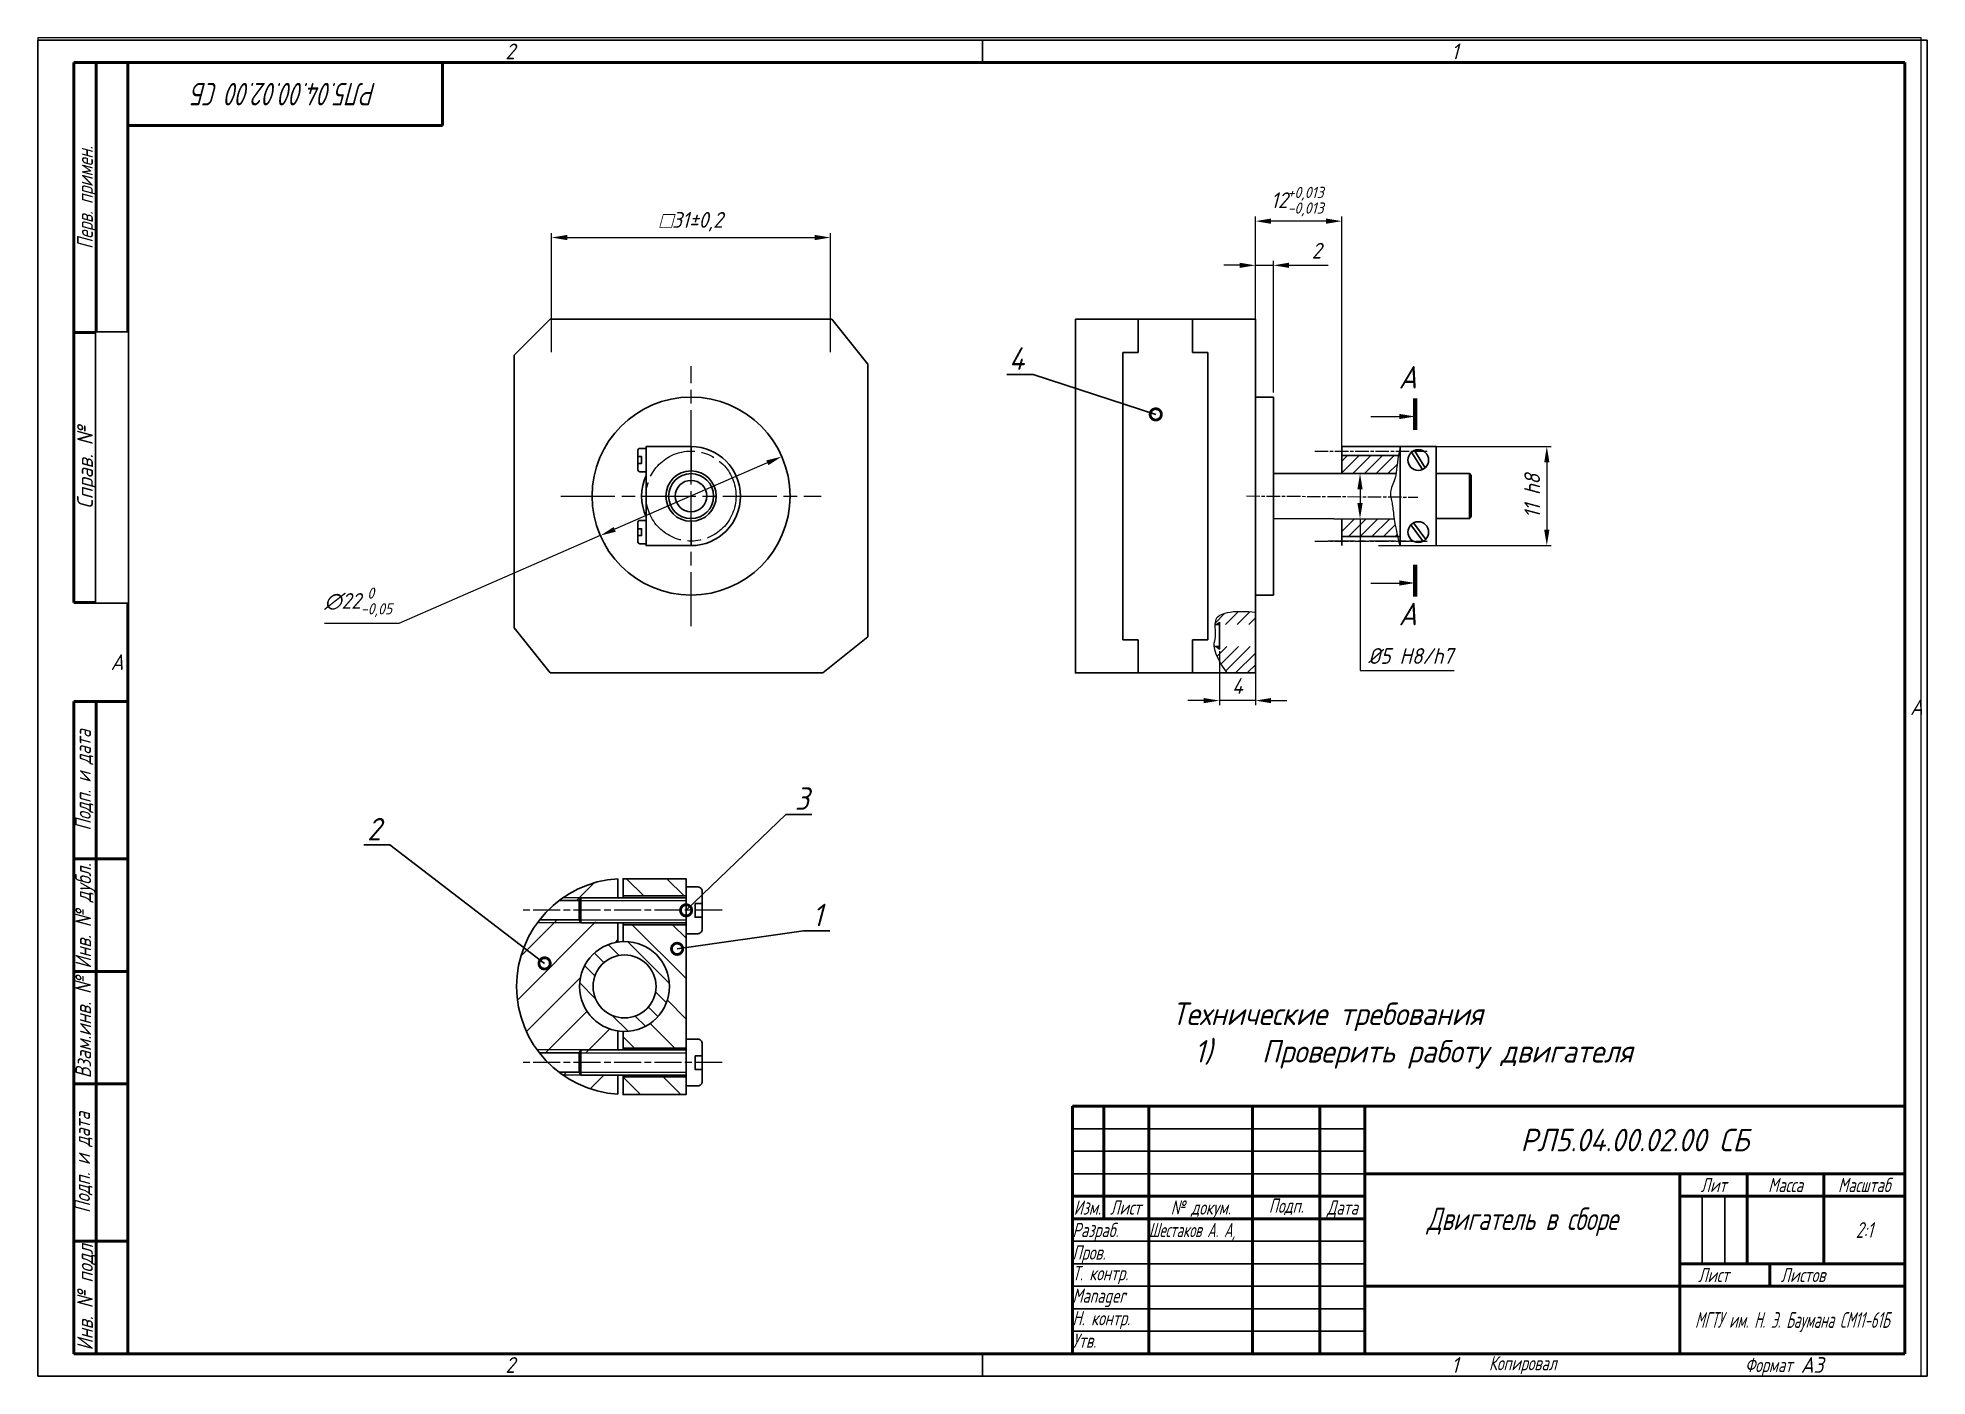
# Paper-space layout 'Лист1' of a CAD drawing. Header units: millimetres. Extents: x 0 to 420, y 0 to 298.
# The model-space entities are those that its viewports show. They can reach past a viewport. Long polylines and large blocks are cut down to what shows.
import ezdxf
from ezdxf import colors
from ezdxf.entities.mleader import LeaderData, LeaderLine
from ezdxf.enums import TextEntityAlignment as Align
from ezdxf.math import Vec2, Vec3

# ---------------------------------------------------------------- set-up
doc = ezdxf.new("R2010")
doc.units = ezdxf.units.MM
doc.set_wipeout_variables(frame=1)
doc.linetypes.add('AM_ISO08W050', pattern=[18, 12, -1.5, 3, -1.5])
doc.linetypes.add('AM_ISO08W050x2', pattern=[9, 6, -0.75, 1.5, -0.75])
for name, color, linetype, lineweight in [('AM_0', 7, 'Continuous', 25), ('AM_4', 3, 'Continuous', 9), ('AM_5', 3, 'Continuous', 9), ('AM_7', 4, 'AM_ISO08W050', 9), ('AM_8', 1, 'Continuous', 5), ('AM_BOR', 7, 'Continuous', 50), ('основные', 7, 'Continuous', 25), ('оч жирные', 7, 'Continuous', 70)]:
    doc.layers.add(name, color=color, linetype=linetype, lineweight=lineweight)
doc.layers.add('AM_VIEWS', color=1, linetype='Continuous', lineweight=25, plot=False)
doc.layers.get('0').off()
doc.styles.add('ACGOSTTS', font='geniso.shx', dxfattribs={"oblique": 15})
doc.styles.get("Standard").update_dxf_attribs({"font": 'geniso.shx', "oblique": 15})
doc.dimstyles.new('AM_GOST$0', dxfattribs={"dimtxt": 3.5, "dimasz": 3.5, "dimexe": 1, "dimexo": 1, "dimgap": 1.5, "dimtad": 1, "dimtoh": 1, "dimtxsty": 'Standard', "dimcen": 0, "dimclrd": 256, "dimclre": 256, "dimclrt": 2, "dimadec": 0, "dimazin": 2, "dimtp": 0.1, "dimtm": 0.1, "dimtfac": 0.71, "dimtmove": 0, "dimatfit": 3, "dimfxl": 1, "dimtolj": 1, "dimlwd": -1, "dimlwe": -1, "dimarcsym": 1})
doc.dimstyles.new('AM_GOST$3', dxfattribs={"dimtxt": 3.5, "dimasz": 3.5, "dimexe": 1, "dimexo": 1, "dimgap": 1.5, "dimtad": 1, "dimtoh": 1, "dimtxsty": 'Standard', "dimcen": 0, "dimclrd": 256, "dimclre": 256, "dimclrt": 2, "dimadec": 0, "dimazin": 2, "dimtp": 0.1, "dimtm": 0.1, "dimtfac": 0.71, "dimtdec": 3, "dimtofl": 0, "dimtmove": 0, "dimatfit": 2, "dimfxl": 1, "dimtolj": 1, "dimlwd": -1, "dimlwe": -1, "dimarcsym": 1})

# ---------------------------------------------------------------- blocks, each defined once
blk = doc.blocks.new('GOST_A3_LANDSCAPE')
at = {"layer": 'AM_BOR', "color": 1, "lineweight": 25}
for p, q in [((420, 297), (0, 297)), ((0, 297), (0, 0)), ((210, 297), (210, 292)), ((420, 0), (420, 297)), ((210, 5), (210, 0)), ((210, 5), (210, 0)), ((0, 0), (420, 0))]:
    blk.add_line(p, q, dxfattribs=at)
at = {"layer": 'AM_BOR', "color": 7, "lineweight": 50}
for p, q in [((415, 292), (20, 292)), ((20, 292), (20, 5)), ((415, 5), (415, 292)), ((20, 5), (415, 5))]:
    blk.add_line(p, q, dxfattribs=at)
at = {"layer": 'AM_BOR', "color": 1, "lineweight": 25, "style": 'ACGOSTTS', "oblique": 15}
for s, p in [('2', (105, 294.5)), ('1', (315, 294.5)), ('2', (105, 2.5)), ('1', (315, 2.5))]:
    blk.add_text(s, height=3.5, dxfattribs=at).set_placement(p, align=Align.MIDDLE_CENTER)
for p in [(16.21, 157), (416.21, 147), (416.21, 147)]:
    blk.add_text('A', height=3.5, dxfattribs=at).set_placement(p)
blk = doc.blocks.new('GOST_FORM1')
at = {"layer": 'AM_BOR', "color": 7, "lineweight": 50}
for p, q in [((-185, 0), (-185, 55)), ((-185, 55), (0, 55)), ((-178, 55), (-178, 30)), ((-168, 55), (-168, 0)), ((-145, 55), (-145, 0)), ((-130, 55), (-130, 0)), ((-120, 55), (-120, 0)), ((0, 55), (0, 0)), ((-120, 40), (0, 40)), ((-50, 40), (-50, 0)), ((-35, 40), (-35, 20)), ((-18, 40), (-18, 20)), ((-185, 35), (-120, 35)), ((-50, 35), (0, 35)), ((-185, 30), (-120, 30)), ((-50, 20), (0, 20)), ((-30, 20), (-30, 15)), ((-120, 15), (0, 15)), ((0, 0), (-185, 0))]:
    blk.add_line(p, q, dxfattribs=at)
at = {"layer": 'AM_BOR', "color": 1, "lineweight": 25}
for p, q in [((-185, 50), (-120, 50)), ((-185, 45), (-120, 45)), ((-185, 40), (-120, 40)), ((-45, 35), (-45, 20)), ((-40, 35), (-40, 20)), ((-185, 25), (-120, 25)), ((-185, 20), (-120, 20)), ((-185, 15), (-120, 15)), ((-185, 10), (-120, 10)), ((-185, 5), (-120, 5))]:
    blk.add_line(p, q, dxfattribs=at)
at = {"layer": 'AM_BOR', "color": 1, "lineweight": 25, "style": 'ACGOSTTS', "oblique": 15, "width": 0.8}
for s, p in [('Лит', (-42.5, 37.5)), ('Масса', (-26.5, 37.5)), ('Масштаб', (-9, 37.5)), ('Изм.', (-181.7, 32.5)), ('Лист', (-173.2, 32.5)), ('№ докум.', (-156.5, 32.5)), ('Подп.', (-137.5, 32.9)), ('Дата', (-125, 32.5)), ('Лист', (-42.5, 17.5)), ('Листов', (-22.62, 17.5)), ('Копировал', (-84.92, -2.1))]:
    blk.add_text(s, height=3.17, dxfattribs=at).set_placement(p, align=Align.MIDDLE_CENTER)
for s, p in [('Разраб.', (-185, 27.5)), ('Пров.', (-185, 22.5)), ('Т. контр.', (-185, 17.9)), ('Н. контр.', (-185, 7.9)), ('Утв.', (-185, 2.9))]:
    blk.add_text(s, height=3.17, dxfattribs=at).set_placement(p, align=Align.MIDDLE_LEFT)
blk.add_text('Формат', height=3.17, dxfattribs=at).set_placement((-25, -2.5), align=Align.MIDDLE_RIGHT)
at = {"layer": 'AM_BOR', "color": 2, "lineweight": 25, "style": 'ACGOSTTS', "oblique": 15}
for tag, height, p in [('GEN-TITLE-PARTNO{23}', 5, (-60, 47.5)), ('GEN-TITLE-CMPNY{13}', 3.5, (-25, 7.5))]:
    blk.add_attdef(tag, text='', height=height, dxfattribs=at).set_placement(p, align=Align.MIDDLE_CENTER)
for tag, height, width, p in [('GEN-TITLE-NAME{6.5}', 3.17, 0.8, (-168, 27.5)), ('GEN-TITLE-CHKM{6.5}', 3.17, 0.8, (-168, 22.5)), ('GEN-TITLE-ENG{6.5}', 3.17, 0.8, (-168, 17.5)), ('GEN-TITLE-AUTH{6.5}', 3.17, 0.8, (-168, 12.5)), ('GEN-TITLE-APPD{6.5}', 3.17, 0.8, (-168, 7.5)), ('GEN-TITLE-MAT2{9}', 3.5, 0.9, (-85, 9.25)), ('GEN-TITLE-APPM{6.5}', 3.17, 0.8, (-168, 2.5)), ('GEN-TITLE-MAT3{9}', 3.5, 0.9, (-85, 4.37))]:
    blk.add_attdef(tag, text='', height=height, dxfattribs=dict(at, width=width)).set_placement(p, align=Align.MIDDLE_LEFT)
at = {"layer": 'AM_BOR', "color": 2, "lineweight": 25, "style": 'ACGOSTTS', "oblique": 15, "width": 0.8}
for tag, height, p in [('GEN-TITLE-DES1{13}', 5, (-85, 30)), ('GEN-TITLE-LIT1{1}', 3.5, (-47.9, 27.5)), ('GEN-TITLE-LIT2{1.1}', 3.5, (-42.9, 27.5)), ('GEN-TITLE-LIT3{1.1}', 3.5, (-37.9, 27.5)), ('GEN-TITLE-WT{4}', 3.5, (-27, 27.5)), ('GEN-TITLE-SCA{6}', 3.5, (-9, 27.5)), ('GEN-TITLE-DES2{21}', 3.17, (-85, 19.5)), ('GEN-TITLE-SHEET{2.2}', 3.17, (-34.5, 17.5)), ('GEN-TITLE-NUMSHTS{5}', 3.17, (-9.12, 17.5))]:
    blk.add_attdef(tag, text='', height=height, dxfattribs=at).set_placement(p, align=Align.MIDDLE_CENTER)
at = {"layer": 'AM_BOR', "color": 1, "lineweight": 25, "style": 'ACGOSTTS', "oblique": 15, "width": 0.8}
blk.add_attdef('GEN-TITLE-AUTHT{5}', text='', height=3.17, dxfattribs=at).set_placement((-185, 12.9), align=Align.MIDDLE_LEFT)
at = {"layer": 'AM_BOR', "color": 2, "lineweight": 25, "style": 'ACGOSTTS', "oblique": 15, "width": 0.9}
blk.add_attdef('GEN-TITLE-MAT1{9}', text='', height=3.5, dxfattribs=at).set_placement((-86.5, 7.5), align=Align.MIDDLE_RIGHT)
at = {"layer": 'AM_BOR', "color": 2, "lineweight": 25, "style": 'ACGOSTTS', "oblique": 15}
blk.add_attdef('GEN-TITLE-SIZ{15.7}', text='', height=3.5, dxfattribs=at).set_placement((-23.1, -2.5), align=Align.MIDDLE_LEFT)
blk = doc.blocks.new('GOST_EXT12')
at = {"layer": 'AM_BOR', "color": 7, "lineweight": 50, "ltscale": 0.3}
for p, q in [((0, 287), (-12, 287)), ((-12, 287), (-12, 167)), ((-7, 167), (-7, 287)), ((0, 167), (0, 287)), ((-12, 227), (0, 227)), ((-12, 167), (0, 167))]:
    blk.add_line(p, q, dxfattribs=at)
at = {"layer": 'AM_BOR', "color": 7, "lineweight": 50}
for p, q in [((0, 145), (-12, 145)), ((-12, 145), (-12, 110)), ((-12, 0), (-12, 145)), ((-7, 0), (-7, 145)), ((0, 145), (0, 0)), ((0, 110), (-12, 110)), ((-12, 110), (-12, 85)), ((0, 85), (-12, 85)), ((-12, 85), (-12, 60)), ((0, 60), (-12, 60)), ((-12, 60), (-12, 25)), ((0, 25), (-12, 25)), ((-12, 25), (-12, 0)), ((0, 0), (-12, 0))]:
    blk.add_line(p, q, dxfattribs=at)
at = {"layer": 'AM_BOR', "color": 1, "lineweight": 25, "style": 'ACGOSTTS', "oblique": 15}
for s, width, p in [('Перв. примен.', 0.821392, (-9.5, 257)), ('Подп. и дата', 0.842977, (-9.95, 127.5)), ('Инв. № дубл.', 0.891828, (-9.9, 97.31)), ('Взам.инв. №', 0.899981, (-9.9, 72.5)), ('Подп. и дата', 0.842977, (-10.13, 42.5)), ('Инв. № подл', 0.910904, (-9.5, 12.5))]:
    blk.add_text(s, height=3.5, rotation=90, dxfattribs=dict(at, width=width)).set_placement(p, align=Align.MIDDLE_CENTER)
blk.add_text('Справ. №', height=3.5, rotation=90, dxfattribs=at).set_placement((-9.5, 197), align=Align.MIDDLE_CENTER)
at = {"layer": 'AM_BOR', "color": 2, "lineweight": 25, "style": 'ACGOSTTS', "oblique": 15, "width": 0.8}
for tag, p in [('GEN-TITLE-FREF{16}', (-3.5, 257)), ('GEN-TITLE-RPARTNO{16}', (-3.5, 197)), ('GEN-TITLE-SDT2{10}', (-3.5, 127.5)), ('GEN-TITLE-CSTKN{7}', (-3.5, 97.5)), ('GEN-TITLE-RSTKN{7}', (-3.5, 72.5)), ('GEN-TITLE-SDT1{10}', (-3.5, 42.5)), ('GEN-TITLE-STKN{7}', (-3.5, 12.5))]:
    blk.add_attdef(tag, text='', height=3.17, rotation=90, dxfattribs=at).set_placement(p, align=Align.MIDDLE_CENTER)
blk.add_wipeout([(-7, 227), (-7, 167), (0, 167), (0, 227)])
blk = doc.blocks.new('GOST_EXT3_L')
at = {"layer": 'AM_BOR', "color": 7, "lineweight": 50}
for p, q in [((0, 0), (70, 0)), ((0, -14), (0, 0)), ((70, 0), (70, -14)), ((70, -14), (0, -14))]:
    blk.add_line(p, q, dxfattribs=at)
at = {"layer": 'AM_BOR', "color": 2, "lineweight": 25, "style": 'ACGOSTTS', "oblique": 15, "width": 0.8}
blk.add_attdef('GEN-TITLE-PARTNO{11.7}', text='', height=5, rotation=180, dxfattribs=at).set_placement((35, -7), align=Align.MIDDLE_CENTER)
blk = doc.blocks.new('*D7')
at = {"layer": 'AM_5', "linetype": 'ByBlock', "transparency": 16777216}
for p, q in [((262.66, 161.19), (262.66, 149.19)), ((270.66, 161.19), (270.66, 149.19)), ((259.16, 150.19), (255.66, 150.19)), ((270.66, 150.19), (262.66, 150.19)), ((274.16, 150.19), (277.66, 150.19))]:
    blk.add_line(p, q, dxfattribs=at)
at = {"layer": 'AM_5', "transparency": 16777216}
for points in [[(259.16, 150.77), (259.16, 149.61), (262.66, 150.19)], [(274.16, 150.77), (274.16, 149.61), (270.66, 150.19)]]:
    blk.add_solid(points, dxfattribs=at)
at = {"layer": 'Defpoints', "color": 0, "transparency": 16777216}
for p in [(262.66, 162.19), (270.66, 162.19), (262.66, 150.19)]:
    blk.add_point(p, dxfattribs=at)
at = {"layer": 'AM_5', "color": 2, "transparency": 16777216, "insert": (266.66, 153.44), "char_height": 3.5, "attachment_point": 5}
blk.add_mtext('\\A1;4', dxfattribs=at)
blk = doc.blocks.new('*D8')
at = {"layer": 'AM_5', "linetype": 'ByBlock', "transparency": 16777216}
for p, q in [((114.21, 227.65), (114.21, 254.13)), ((117.71, 253.13), (172.71, 253.13)), ((176.21, 227.65), (176.21, 254.13))]:
    blk.add_line(p, q, dxfattribs=at)
at = {"layer": 'AM_5', "transparency": 16777216}
for points in [[(117.71, 253.71), (117.71, 252.54), (114.21, 253.13)], [(172.71, 253.71), (172.71, 252.54), (176.21, 253.13)]]:
    blk.add_solid(points, dxfattribs=at)
at = {"layer": 'Defpoints', "color": 0, "transparency": 16777216}
for p in [(176.21, 253.13), (114.21, 226.65), (176.21, 226.65)]:
    blk.add_point(p, dxfattribs=at)
at = {"layer": 'AM_5', "color": 2, "transparency": 16777216, "insert": (145.21, 256.64), "char_height": 3.5, "attachment_point": 5}
blk.add_mtext('\\A1;{\\Famgdt|c204;o}31{}{\\C2;%%p0,2}', dxfattribs=at)
blk = doc.blocks.new('*D10')
at = {"layer": 'AM_5', "linetype": 'ByBlock', "transparency": 16777216}
for p, q in [((162.17, 203.04), (128.25, 188.26)), ((125.04, 186.86), (80.26, 167.34)), ((80.26, 167.34), (63.73, 167.34))]:
    blk.add_line(p, q, dxfattribs=at)
at = {"layer": 'AM_5', "transparency": 16777216}
for points in [[(161.93, 203.58), (162.4, 202.51), (165.38, 204.44)], [(128.02, 188.79), (128.48, 187.72), (125.04, 186.86)]]:
    blk.add_solid(points, dxfattribs=at)
at = {"layer": 'Defpoints', "color": 0, "transparency": 16777216}
for p in [(165.38, 204.44), (125.04, 186.86)]:
    blk.add_point(p, dxfattribs=at)
at = {"layer": 'AM_5', "color": 2, "transparency": 16777216, "insert": (71.24, 172.34), "char_height": 3.5, "attachment_point": 5}
blk.add_mtext('\\A1;∅22{}{\\A0;{\\H2x;}{\\A2;\\H0.71x;\\C3;\\S 0^ -0,05;}}', dxfattribs=at)
blk = doc.blocks.new('*D11')
at = {"layer": 'AM_5', "linetype": 'ByBlock', "transparency": 16777216}
for p, q in [((270.66, 201.65), (270.66, 257.77)), ((286.37, 256.77), (274.16, 256.77)), ((289.87, 201.65), (289.87, 257.77))]:
    blk.add_line(p, q, dxfattribs=at)
at = {"layer": 'AM_5', "transparency": 16777216}
for points in [[(274.16, 257.35), (274.16, 256.18), (270.66, 256.77)], [(286.37, 257.35), (286.37, 256.18), (289.87, 256.77)]]:
    blk.add_solid(points, dxfattribs=at)
at = {"layer": 'Defpoints', "color": 0, "transparency": 16777216}
for p in [(270.66, 256.77), (270.66, 200.65), (289.87, 200.65)]:
    blk.add_point(p, dxfattribs=at)
at = {"layer": 'AM_5', "color": 2, "transparency": 16777216, "insert": (279.97, 261.42), "char_height": 3.5, "attachment_point": 5}
blk.add_mtext('\\A1;12{\\C3;{}{\\H0.71x;\\C3;\\S+0,013^ -0,013;}{{}}}', dxfattribs=at)
blk = doc.blocks.new('_DotSmall')
at = {"color": 0, "linetype": 'ByBlock', "const_width": 0.5}
blk.add_lwpolyline([(-0.0625, 0, 1), (0.0625, 0, 1)], format="xyb", close=True, dxfattribs=at)
blk = doc.blocks.new('*D13')
at = {"layer": 'AM_5', "linetype": 'ByBlock', "transparency": 16777216}
for p, q in [((270.66, 218.65), (270.66, 247.95)), ((274.66, 218.65), (274.66, 247.95)), ((267.16, 246.95), (263.66, 246.95)), ((270.66, 246.95), (274.66, 246.95)), ((278.16, 246.95), (286.87, 246.95))]:
    blk.add_line(p, q, dxfattribs=at)
at = {"layer": 'AM_5', "transparency": 16777216}
for points in [[(267.16, 247.53), (267.16, 246.37), (270.66, 246.95)], [(278.16, 247.53), (278.16, 246.37), (274.66, 246.95)]]:
    blk.add_solid(points, dxfattribs=at)
at = {"layer": 'Defpoints', "color": 0, "transparency": 16777216}
for p in [(274.66, 246.95), (270.66, 217.65), (274.66, 217.65)]:
    blk.add_point(p, dxfattribs=at)
at = {"layer": 'AM_5', "color": 2, "transparency": 16777216, "insert": (284.26, 250.2), "char_height": 3.5, "attachment_point": 5}
blk.add_mtext('\\A1;2', dxfattribs=at)
blk = doc.blocks.new('*D14')
at = {"layer": 'AM_5', "linetype": 'ByBlock', "transparency": 16777216}
for p, q in [((290.87, 200.65), (294.92, 200.65)), ((293.92, 197.15), (293.92, 194.09)), ((290.87, 190.59), (294.92, 190.59)), ((293.92, 190.59), (293.93, 156.85)), ((293.93, 156.85), (314.87, 156.85))]:
    blk.add_line(p, q, dxfattribs=at)
at = {"layer": 'AM_5', "transparency": 16777216}
for points in [[(294.5, 197.15), (293.34, 197.15), (293.92, 200.65)], [(294.5, 194.09), (293.34, 194.09), (293.92, 190.59)]]:
    blk.add_solid(points, dxfattribs=at)
at = {"layer": 'Defpoints', "color": 0, "transparency": 16777216}
for p in [(289.87, 200.65), (289.87, 190.59), (293.92, 190.59)]:
    blk.add_point(p, dxfattribs=at)
at = {"layer": 'AM_5', "color": 2, "transparency": 16777216, "insert": (305.15, 160.1), "char_height": 3.5, "attachment_point": 5}
blk.add_mtext('\\A1;%%C5{}{\\C2; H8/h7}', dxfattribs=at)
blk = doc.blocks.new('*D15')
at = {"layer": 'AM_5', "linetype": 'ByBlock', "transparency": 16777216}
for p, q in [((298.03, 206.65), (336.44, 206.65)), ((335.44, 203.15), (335.44, 188.15)), ((298.03, 184.65), (336.44, 184.65))]:
    blk.add_line(p, q, dxfattribs=at)
at = {"layer": 'AM_5', "transparency": 16777216}
for points in [[(334.86, 203.15), (336.02, 203.15), (335.44, 206.65)], [(334.86, 188.15), (336.02, 188.15), (335.44, 184.65)]]:
    blk.add_solid(points, dxfattribs=at)
at = {"layer": 'Defpoints', "color": 0, "transparency": 16777216}
for p in [(297.03, 206.65), (297.03, 184.65), (335.44, 184.65)]:
    blk.add_point(p, dxfattribs=at)
at = {"layer": 'AM_5', "color": 2, "transparency": 16777216, "insert": (332.19, 195.65), "char_height": 3.5, "attachment_point": 5, "rotation": 90}
blk.add_mtext('\\A1;11 h8', dxfattribs=at)

msp = doc.modelspace()

# ---------------------------------------------------------------- hatches: boundary and pattern name
at = {"layer": 'AM_8'}
h = msp.add_hatch(dxfattribs=at)
h.set_pattern_fill('ANSI31', color=256, scale=0.29, style=0)
h.paths.add_polyline_path([(102.19, 23.86), (102.25, 24.27), (102.32, 24.76), (102.38, 25.08), (96.07, 25.08), (96.07, 23.08), (102.1, 23.08), (102.12, 23.21), (102.15, 23.51)])
h.paths.add_polyline_path([(102.02, 17.35), (101.95, 17.72), (101.91, 18.03), (96.07, 18.05), (96.07, 16.08), (102.29, 16.08), (102.21, 16.41), (102.1, 16.92)])
h = msp.add_hatch(dxfattribs=at)
h.set_pattern_fill('ANSI31', color=256, scale=0.29, style=0)
h.paths.add_polyline_path([(86.47, 7.64), (85.69, 7.7), (85.04, 7.72), (84.49, 7.72), (84.03, 7.7), (83.65, 7.66), (83.34, 7.61), (83.08, 7.54), (82.86, 7.47), (82.67, 7.39), (82.5, 7.31), (82.36, 7.21), (82.25, 7.11), (82.15, 7), (82.08, 6.86), (82.02, 6.72), (81.99, 6.55), (81.98, 6.36), (81.98, 6.31), (82.13, 6.31), (82.47, 6.58), (82.47, 6.31), (86.47, 6.31)])
h.paths.add_polyline_path([(86.47, 3.85), (82.47, 3.85), (82.47, 3.58), (82.13, 3.85), (81.87, 3.86), (81.92, 3.52), (82.06, 3.06), (82.32, 2.49), (82.72, 1.79), (83.29, 0.93), (86.47, 0.93)])

# ---------------------------------------------------------------- linework, layer by layer
at = {"layer": 'AM_0'}
for p, q in [((101.57, 26.08), (96.07, 26.08)), ((96.07, 23.08), (96.07, 26.08)), ((102.57, 15.08), (102.57, 26.08)), ((96.07, 15.08), (96.07, 18.08)), ((101.32, 16.08), (96.32, 16.08))]:
    msp.add_line(p, q, dxfattribs=at)
at = {"layer": 'AM_4'}
for p, q in [((96.07, 26.08), (96.07, 25.08)), ((82.13, 6.31), (82.47, 6.58)), ((82.13, 3.85), (82.47, 3.58))]:
    msp.add_line(p, q, dxfattribs=at)
for points in [[(102.57, 26.01), (102.43, 25.33), (102.32, 24.76), (102.25, 24.27), (102.19, 23.86), (102.15, 23.51), (102.12, 23.21), (102.08, 22.95), (102.04, 22.72), (101.98, 22.5), (101.91, 22.28), (101.84, 22.08), (101.76, 21.89), (101.68, 21.71), (101.61, 21.53), (101.56, 21.36), (101.51, 21.2), (101.49, 21.04), (101.48, 20.88), (101.49, 20.72), (101.5, 20.57), (101.53, 20.41), (101.56, 20.26), (101.6, 20.11), (101.63, 19.95), (101.66, 19.8), (101.69, 19.64), (101.71, 19.48), (101.74, 19.31), (101.76, 19.13), (101.79, 18.95), (101.81, 18.74), (101.84, 18.53), (101.87, 18.29), (101.91, 18.03), (101.95, 17.72), (102.02, 17.35), (102.1, 16.92), (102.21, 16.41), (102.35, 15.8), (102.53, 15.08)], [(86.47, 7.64), (85.69, 7.7), (85.04, 7.72), (84.49, 7.72), (84.03, 7.7), (83.65, 7.66), (83.34, 7.61), (83.08, 7.54), (82.86, 7.47), (82.67, 7.39), (82.5, 7.31), (82.36, 7.21), (82.25, 7.11), (82.15, 7), (82.08, 6.86), (82.02, 6.72), (81.99, 6.55), (81.98, 6.36), (81.97, 6.16), (81.98, 5.94), (81.99, 5.7), (82, 5.46), (82, 5.21), (81.99, 4.97), (81.96, 4.72), (81.91, 4.47), (81.87, 4.2), (81.87, 3.89), (81.92, 3.52), (82.06, 3.06), (82.32, 2.49), (82.72, 1.79), (83.29, 0.93)]]:
    msp.add_lwpolyline(points, dxfattribs=at)
at = {"layer": 'AM_7', "linetype": 'AM_ISO08W050x2'}
for p, q in [((93.07, 25.58), (105.57, 25.58)), ((85.47, 20.6), (104.52, 20.47)), ((93.07, 15.58), (105.57, 15.58))]:
    msp.add_line(p, q, dxfattribs=at)
at = {"layer": 'основные'}
for p, q in [((4.1, 36.23), (8.1, 40.23)), ((8.1, 40.23), (39.4, 40.23)), ((39.4, 40.23), (43.4, 35.23)), ((73.44, 40.23), (73.44, 36.54)), ((79.5, 40.23), (79.5, 36.54)), ((4.1, 36.23), (4.1, 5.93)), ((73.44, 36.54), (71.74, 36.54)), ((71.74, 36.54), (71.74, 20.58)), ((79.5, 36.54), (81.2, 36.54)), ((81.2, 36.54), (81.2, 20.58)), ((43.4, 35.23), (43.4, 4.93)), ((101.57, 26.08), (102.57, 26.08)), ((102.57, 26.08), (106.57, 26.08)), ((104.14, 25.65), (103.83, 25.45)), ((103.83, 25.45), (105.03, 23.52)), ((105.35, 23.71), (104.14, 25.65)), ((106.57, 26.08), (106.57, 15.08)), ((96.07, 25.08), (102.57, 25.08)), ((110.27, 23.08), (110.47, 22.88)), ((110.47, 22.88), (110.47, 18.28)), ((71.74, 4.62), (71.74, 20.58)), ((81.2, 4.62), (81.2, 20.58)), ((105.11, 15.54), (103.76, 17.38)), ((104.06, 17.6), (105.41, 15.77)), ((110.47, 18.28), (110.27, 18.08)), ((96.07, 16.08), (102.57, 16.08)), ((82.13, 6.31), (81.98, 6.31)), ((82.47, 6.31), (82.13, 6.31)), ((82.47, 6.58), (82.47, 3.58)), ((8.1, 0.93), (4.1, 5.93)), ((43.4, 4.93), (38.4, 0.93)), ((73.44, 4.62), (71.74, 4.62)), ((73.44, 0.93), (73.44, 4.62)), ((79.5, 0.93), (79.5, 4.62)), ((79.5, 4.62), (81.2, 4.62)), ((82.13, 3.85), (81.87, 3.86)), ((82.47, 3.85), (82.13, 3.85)), ((38.4, 0.93), (8.1, 0.93))]:
    msp.add_line(p, q, dxfattribs=at)
for points in [[(66.47, 40.23), (86.47, 40.23), (86.47, 0.93), (66.47, 0.93)], [(88.47, 31.58), (86.47, 31.58), (86.47, 9.58), (88.47, 9.58)], [(17.85, 24.97), (18.25, 24.97), (18.25, 24.21), (17.85, 24.21)], [(17.85, 16.96), (18.25, 16.96), (18.25, 16.2), (17.85, 16.2)]]:
    msp.add_lwpolyline(points, close=True, dxfattribs=at)
for points in [[(18.05, 25.89), (18.75, 25.89), (18.75, 23.29), (18.05, 23.29, -0.414214), (17.85, 23.49), (17.85, 25.69, -0.414214)], [(18.05, 17.88), (18.75, 17.88), (18.75, 15.28), (18.05, 15.28, -0.414214), (17.85, 15.48), (17.85, 17.68, -0.414214)]]:
    msp.add_lwpolyline(points, format="xyb", close=True, dxfattribs=at)
for points in [[(23.75, 23.38), (23.75, 26.08), (18.75, 26.08), (18.75, 15.08), (23.75, 15.08), (23.75, 17.78)], [(86.47, 18.08), (86.47, 23.08)], [(88.47, 23.08), (102.1, 23.08)], [(106.57, 23.08), (110.27, 23.08), (110.27, 18.08), (106.57, 18.08)], [(101.91, 18.03), (88.47, 18.08)]]:
    msp.add_lwpolyline(points, dxfattribs=at)
for centre, radius in [((23.75, 20.58), 11), ((104.58, 24.59), 1.15), ((23.75, 20.58), 2.8), ((23.75, 20.58), 2.5), ((23.75, 20.58), 1.75), ((104.58, 16.58), 1.15)]:
    msp.add_circle(centre, radius, dxfattribs=at)
for start, end in [(270, 90), (155.38, 204.62)]:
    msp.add_arc((23.75, 20.58), 5.5, start, end, dxfattribs=at)

psp = doc.layouts.new('Лист1')

# ---------------------------------------------------------------- hatches: boundary and pattern name
at = {"layer": 'AM_8'}
h = psp.add_hatch(dxfattribs=at)
h.set_pattern_fill('ANSI31', color=256, scale=2)
h.set_pattern_definition([(45, (-716.398, 463.955), (-4.49013, 4.49013), [])])
h.paths.add_polyline_path([(111.024, 72.52), (124.115, 72.52), (128.958, 72.52), (128.958, 76.752, -0.8623384), (128.958, 96.535), (128.958, 100.767), (124.115, 100.767), (111.024, 100.767, 0.3253831)])
h.paths.add_polyline_path([(128.958, 62.689), (128.958, 66.92), (124.115, 66.92), (116.754, 66.92, 0.1370834)])
h.paths.add_polyline_path([(116.754, 106.367), (124.115, 106.367), (128.958, 106.367), (128.958, 110.598, 0.1370834)])
h.paths.add_polyline_path([(116.754, 106.367, 0.0114977), (115.862, 105.717), (123.749, 105.717), (124.115, 106.367)])
h.paths.add_polyline_path([(111.514, 101.416, 0.0084745), (111.024, 100.767), (124.115, 100.767), (123.749, 101.416)])
h.paths.add_polyline_path([(123.749, 71.871), (124.115, 72.52), (111.024, 72.52, 0.0084745), (111.514, 71.871)])
h.paths.add_polyline_path([(124.115, 66.92), (123.749, 67.57), (115.862, 67.57, 0.0114977), (116.754, 66.92)])
h = psp.add_hatch(dxfattribs=at)
h.set_pattern_fill('ANSI31', color=256, scale=2, angle=-90)
h.set_pattern_definition([(315, (-716.398, 463.955), (4.49013, 4.49013), [])])
h.paths.add_polyline_path([(130.115, 76.648), (130.115, 72.92), (144.115, 72.92), (144.115, 74.92), (144.115, 100.367), (130.115, 100.367), (130.115, 96.639, -0.4234467), (140.429, 86.643, -0.4234467)])
h.paths.add_polyline_path([(130.115, 66.52), (130.115, 62.598), (144.115, 62.598), (144.115, 66.52)])
h.paths.add_polyline_path([(144.115, 106.767), (144.115, 108.767), (144.115, 110.598), (130.115, 110.598), (130.115, 106.767)])
h = psp.add_hatch(dxfattribs=at)
h.set_pattern_fill('_U', color=256, scale=3.5, angle=-45, style=0, pattern_type=0)
h.set_pattern_definition([(315, (-716.398, 463.955), (2.474874, 2.474874), [])])
edge = h.paths.add_edge_path()
edge.add_arc((130.429, 86.643), 10, 91.80028, 426.5008)
edge.add_arc((130.429, 86.643), 10, 66.5008, 91.80028)
edge = h.paths.add_edge_path(flags=16)
edge.add_arc((130.429, 86.643), 7, -293.4992, -78.54084, ccw=False)
edge.add_arc((130.429, 86.643), 7, -78.54084, 66.5008, ccw=False)

# ---------------------------------------------------------------- linework, layer by layer
at = {"layer": 'AM_4'}
for p, q in [((120.434, 106.367), (116.754, 106.367)), ((120.336, 105.717), (144.115, 105.717)), ((120.336, 101.416), (144.115, 101.416)), ((120.702, 100.767), (111.024, 100.767)), ((120.702, 72.52), (111.024, 72.52)), ((120.336, 71.871), (144.115, 71.871)), ((120.336, 67.57), (144.115, 67.57)), ((120.702, 66.92), (116.754, 66.92))]:
    psp.add_line(p, q, dxfattribs=at)
at = {"layer": 'AM_5'}
for p, q in [((296.324, 213.346), (302.643, 213.346)), ((296.324, 176.328), (302.643, 176.328))]:
    psp.add_line(p, q, dxfattribs=at)
at = {"layer": 'AM_5', "linetype": 'Continuous'}
for points in [[(302.643, 212.762), (302.643, 213.929), (306.143, 213.346)], [(302.643, 175.745), (302.643, 176.912), (306.143, 176.328)]]:
    psp.add_trace(points, dxfattribs=at)
at = {"layer": 'AM_7'}
for p, q in [((145.209, 166.736), (145.209, 224.562)), ((116.295, 195.649), (174.122, 195.649))]:
    psp.add_line(p, q, dxfattribs=at)
at = {"layer": 'AM_7', "linetype": 'AM_ISO08W050x2'}
for p, q in [((286.866, 185.701), (305.866, 185.701)), ((152.115, 103.567), (107.411, 103.567)), ((152.115, 69.72), (107.411, 69.72))]:
    psp.add_line(p, q, dxfattribs=at)
at = {"layer": 'AM_7'}
psp.add_circle((145.209, 195.649), 10.004, dxfattribs=at)
at = {"layer": 'основные'}
for p, q in [((128.958, 110.598), (128.958, 106.367)), ((120.336, 105.717), (115.862, 105.717)), ((120.336, 105.717), (120.702, 106.367)), ((120.336, 101.416), (120.336, 105.717)), ((120.702, 106.367), (144.115, 106.367)), ((120.702, 106.367), (120.702, 100.767)), ((120.336, 101.416), (111.514, 101.416)), ((120.702, 100.767), (120.336, 101.416)), ((120.702, 100.767), (144.115, 100.767)), ((128.958, 100.767), (128.958, 96.535)), ((128.958, 72.52), (128.958, 76.752)), ((120.336, 71.871), (111.514, 71.871)), ((120.336, 71.871), (120.702, 72.52)), ((120.336, 67.57), (120.336, 71.871)), ((120.702, 72.52), (144.115, 72.52)), ((120.702, 72.52), (120.702, 66.92)), ((120.336, 67.57), (115.862, 67.57)), ((120.702, 66.92), (120.336, 67.57)), ((120.702, 66.92), (144.115, 66.92)), ((128.958, 62.689), (128.958, 66.92))]:
    psp.add_line(p, q, dxfattribs=at)
for points in [[(130.115, 66.92), (130.115, 62.598), (144.115, 62.598), (144.115, 110.598), (130.115, 110.598), (130.115, 106.367)], [(130.115, 100.767), (130.115, 100.367), (144.115, 100.367), (144.115, 106.767), (130.115, 106.767), (130.115, 106.367)], [(130.115, 100.767), (130.115, 96.639)], [(130.115, 76.648), (130.115, 72.52)], [(130.115, 72.52), (130.115, 72.92), (144.115, 72.92), (144.115, 66.52), (130.115, 66.52), (130.115, 66.92)]]:
    psp.add_lwpolyline(points, dxfattribs=at)
for points in [[(147.715, 99.367), (147.715, 107.767, 0.4142136), (146.715, 108.767), (144.115, 108.767), (144.115, 98.367), (146.715, 98.367, 0.4142136)], [(147.715, 73.92), (147.715, 65.52, -0.4142136), (146.715, 64.52), (144.115, 64.52), (144.115, 74.92), (146.715, 74.92, -0.4142136)]]:
    psp.add_lwpolyline(points, format="xyb", close=True, dxfattribs=at)
for points in [[(146.115, 105.097), (147.715, 105.097), (147.715, 102.036), (146.115, 102.036)], [(146.115, 71.251), (147.715, 71.251), (147.715, 68.19), (146.115, 68.19)]]:
    psp.add_lwpolyline(points, close=True, dxfattribs=at)
for radius in [10, 7]:
    psp.add_circle((130.429, 86.643), radius, dxfattribs=at)
psp.add_arc((130.429, 86.643), 24, 93.51238, 266.48762, dxfattribs=at)
at = {"layer": 'оч жирные'}
for p, q in [((306.143, 217.376), (306.143, 210.376)), ((306.143, 180.359), (306.143, 173.359))]:
    psp.add_line(p, q, dxfattribs=at)

# ---------------------------------------------------------------- block references
at = {"layer": 'основные', "lineweight": 0}
psp.add_blockref('GOST_A3_LANDSCAPE', (0, 0), dxfattribs=at)
ref = psp.add_blockref('GOST_FORM1', (415, 5), dxfattribs=at)
ref.add_attrib('GEN-TITLE-DES1{13}', 'Двигатель в сборе', dxfattribs={"layer": 'AM_BOR', "color": 2, "lineweight": 25, "height": 5, "style": 'ACGOSTTS', "oblique": 15, "width": 0.8}).set_placement((330, 35), align=Align.MIDDLE_CENTER)
ref.add_attrib('GEN-TITLE-PARTNO{23}', 'РЛ5.04.00.02.00 СБ', dxfattribs={"layer": 'AM_BOR', "color": 2, "lineweight": 25, "height": 5, "style": 'ACGOSTTS', "oblique": 15}).set_placement((355, 52.5), align=Align.MIDDLE_CENTER)
ref.add_attrib('GEN-TITLE-MAT2{9}', '%%u', dxfattribs={"layer": 'AM_BOR', "color": 2, "lineweight": 25, "height": 3.5, "style": 'ACGOSTTS', "oblique": 15, "width": 0.9}).set_placement((330, 14.25), align=Align.MIDDLE_LEFT)
ref.add_attrib('GEN-TITLE-SCA{6}', '2:1', dxfattribs={"layer": 'AM_BOR', "color": 2, "lineweight": 25, "height": 3.5, "style": 'ACGOSTTS', "oblique": 15, "width": 0.8}).set_placement((406, 32.5), align=Align.MIDDLE_CENTER)
ref.add_attrib('GEN-TITLE-CMPNY{13}', 'МГТУ им. Н. Э. Баумана СМ11-61Б', dxfattribs={"layer": 'AM_BOR', "color": 2, "lineweight": 25, "height": 3.5, "style": 'ACGOSTTS', "oblique": 15, "width": 0.653557}).set_placement((390, 12.5), align=Align.MIDDLE_CENTER)
ref.add_attrib('GEN-TITLE-AUTHT{5}', 'Manager', dxfattribs={"layer": 'AM_BOR', "color": 1, "lineweight": 25, "height": 3.17, "style": 'ACGOSTTS', "oblique": 15, "width": 0.8}).set_placement((230, 17.9), align=Align.MIDDLE_LEFT)
ref.add_attrib('GEN-TITLE-NAME{6.5}', 'Шестаков А. А, ', dxfattribs={"layer": 'AM_BOR', "color": 2, "lineweight": 25, "height": 3.17, "style": 'ACGOSTTS', "oblique": 15, "width": 0.714286}).set_placement((247, 32.5), align=Align.MIDDLE_LEFT)
ref.add_attrib('GEN-TITLE-SIZ{15.7}', 'A3', dxfattribs={"layer": 'AM_BOR', "color": 2, "lineweight": 25, "height": 3.5, "style": 'ACGOSTTS', "oblique": 15}).set_placement((391.9, 2.5), align=Align.MIDDLE_LEFT)

# ---------------------------------------------------------------- texts
at = {"layer": 'AM_5', "insert": (252.108, 83.06), "char_height": 5, "attachment_point": 1}
psp.add_mtext_dynamic_manual_height_columns('\\A1;Технические требования\\P\\pxi-3,l4,t4;1)^IПроверить работу двигателя', width=163.6097, gutter_width=1, heights=[0], dxfattribs=at)
at = {"layer": 'основные', "char_height": 5, "attachment_point": 1}
for insert in [(302.507, 224.556), (302.507, 171.923)]:
    psp.add_mtext('А', dxfattribs=dict(at, insert=insert))

# ---------------------------------------------------------------- dimensions: what is measured, and where the dimension line sits
at = {"layer": 'AM_5'}
dim = psp.add_linear_dim(base=(270.656, 256.767), p1=(289.866, 200.652), p2=(270.656, 200.652), text='12{\\C3;{}{\\H0.71x;\\C3;\\S+0,013^ -0,013;}{{}}}', dimstyle='AM_GOST$0', override={"dimlfac": -0.5, "dimtdec": 3}, dxfattribs=at)
dim.commit()
dim.dimension.update_dxf_attribs({"geometry": '*D11', "text_midpoint": (279.974, 256.767), "dimtype": 160})
dim = psp.add_linear_dim(base=(176.209, 253.127), p1=(114.209, 226.649), p2=(176.209, 226.649), text='{\\Famgdt|c204;o}<>{}{\\C2;%%p0,2}', dimstyle='AM_GOST$0', override={"dimlfac": -0.5, "dimpost": '', "dimtp": 0.2, "dimtm": 0.2, "dimtdec": 3, "dimtzin": 8}, dxfattribs=at)
dim.commit()
dim.dimension.update_dxf_attribs({"geometry": '*D8', "text_midpoint": (145.209, 256.64)})
for base, p1, p2, picture, middle in [((274.656, 246.949), (270.656, 217.649), (274.656, 217.649), '*D13', (284.263, 250.199)), ((262.656, 150.19), (270.656, 162.19), (262.656, 162.19), '*D7', (266.656, 153.44))]:
    dim = psp.add_linear_dim(base=base, p1=p1, p2=p2, angle=0, dimstyle='AM_GOST$0', override={"dimlfac": -0.5, "dimpost": ''}, dxfattribs=at)
    dim.commit()
    dim.dimension.update_dxf_attribs({"geometry": picture, "text_midpoint": middle})
dim = psp.add_linear_dim(base=(335.44, 184.649), p1=(297.028, 206.649), p2=(297.028, 184.649), angle=90, text='11 h8', dimstyle='AM_GOST$0', override={"dimlfac": -0.5, "dimpost": '', "dimtp": 0.1, "dimtm": 0.1, "dimtdec": 3, "dimtzin": 8}, dxfattribs=at)
dim.commit()
dim.dimension.update_dxf_attribs({"geometry": '*D15', "text_midpoint": (332.19, 195.649)})
dim = psp.add_diameter_dim_2p(p1=(165.376, 204.44), p2=(125.041, 186.858), text='<>{}{\\A0;{\\H2x;}{\\A2;\\H0.71x;\\C3;\\S 0^ -0,05;}}', dimstyle='AM_GOST$3', override={"dimlfac": -0.5, "dimpost": '', "dimtp": 0, "dimtm": 0.05, "dimtdec": 3, "dimtzin": 8}, dxfattribs=at)
dim.commit()
dim.dimension.update_dxf_attribs({"geometry": '*D10', "text_midpoint": (71.244, 167.338), "dimtype": 163})
dim = psp.add_linear_dim(base=(293.922, 190.588), p1=(289.866, 200.652), p2=(289.866, 190.587), angle=90.01105, text='%%C5{}{\\C2; H8/h7}', dimstyle='AM_GOST$0', override={"dimlfac": -0.5, "dimtdec": 3}, dxfattribs=at)
dim.commit()
dim.dimension.update_dxf_attribs({"geometry": '*D14', "text_midpoint": (305.15, 156.849), "dimtype": 160})

# ---------------------------------------------------------------- leaders
at = {"layer": 'AM_4'}
ml = psp.add_multileader_mtext('Standard', dxfattribs=at)
ml.set_content('4', color=256)
ml.set_leader_properties()
ml.set_arrow_properties(name='DOTSMALL')
ml.build(insert=Vec2(0, 0))
ml.multileader.update_dxf_attribs({"text_left_attachment_type": 6, "text_right_attachment_type": 6, "dogleg_length": 0, "arrow_head_size": 5})
ctx = ml.context
ctx.base_point, ctx.char_height, ctx.arrow_head_size, ctx.plane_origin = Vec3(214.75, 222.712), 5, 5, Vec3(248.514, 218.968)
ctx.left_attachment, ctx.right_attachment, ctx.text_align_type = 6, 6, 2
notes = []
notes.append((ctx, [(1, (1, 1, 0), (221.25, 222.712), (-1, 0), 0, [(0, [(248.514, 213.816)], 0, [])])]))
ctx.mtext.insert, ctx.mtext.alignment, ctx.mtext.flow_direction = Vec3(219.25, 228.712), 3, 5
ml = psp.add_multileader_mtext('Standard', dxfattribs=at)
ml.set_content('3', color=256)
ml.set_leader_properties()
ml.set_arrow_properties(name='DOTSMALL')
ml.build(insert=Vec2(0, 0))
ml.multileader.update_dxf_attribs({"text_left_attachment_type": 6, "text_right_attachment_type": 6, "dogleg_length": 0, "arrow_head_size": 5})
ctx = ml.context
ctx.base_point, ctx.char_height, ctx.arrow_head_size, ctx.plane_origin = Vec3(166.274, 124.903), 5, 5, Vec3(144.115, 108.718)
ctx.left_attachment, ctx.right_attachment = 6, 6
notes.append((ctx, [(0, (1, 1, 0), (166.274, 124.903), (1, 0), 0, [(0, [(144.115, 103.567)], 0, [])])]))
ctx.mtext.insert, ctx.mtext.flow_direction = Vec3(168.274, 130.903), 5
ml = psp.add_multileader_mtext('Standard', dxfattribs=at)
ml.set_content('2', color=256)
ml.set_leader_properties()
ml.set_arrow_properties(name='DOTSMALL')
ml.build(insert=Vec2(0, 0))
ml.multileader.update_dxf_attribs({"text_left_attachment_type": 6, "text_right_attachment_type": 6, "dogleg_length": 0, "arrow_head_size": 5})
ctx = ml.context
ctx.base_point, ctx.char_height, ctx.arrow_head_size, ctx.plane_origin = Vec3(71.116, 118.105), 5, 5, Vec3(112.656, 96.923)
ctx.left_attachment, ctx.right_attachment, ctx.text_align_type = 6, 6, 2
notes.append((ctx, [(1, (1, 1, 0), (78.28, 118.105), (-1, 0), 0, [(0, [(112.656, 91.772)], 0, [])])]))
ctx.mtext.insert, ctx.mtext.alignment, ctx.mtext.flow_direction = Vec3(76.28, 124.105), 3, 5
ml = psp.add_multileader_mtext('Standard', dxfattribs=at)
ml.set_content('1', color=256)
ml.set_leader_properties()
ml.set_arrow_properties(name='DOTSMALL')
ml.build(insert=Vec2(0, 0))
ml.multileader.update_dxf_attribs({"text_left_attachment_type": 6, "text_right_attachment_type": 6, "dogleg_length": 0, "arrow_head_size": 5})
ctx = ml.context
ctx.base_point, ctx.char_height, ctx.arrow_head_size, ctx.plane_origin = Vec3(170.21, 99.029), 5, 5, Vec3(142.121, 100.157)
ctx.left_attachment, ctx.right_attachment = 6, 6
notes.append((ctx, [(0, (1, 1, 0), (170.21, 99.029), (1, 0), 0, [(0, [(142.121, 95.005)], 0, [])])]))
ctx.mtext.insert, ctx.mtext.flow_direction = Vec3(172.21, 105.029), 5
for ctx, leaders in notes:
    for number, flags, end, landing, length, lines in leaders:
        leader = LeaderData()
        leader.index, (leader.has_last_leader_line, leader.has_dogleg_vector, leader.attachment_direction) = number, flags
        leader.last_leader_point, leader.dogleg_vector, leader.dogleg_length = Vec3(end), Vec3(landing), length
        for number, points, colour, breaks in lines:
            line = LeaderLine()
            line.index, line.vertices, line.color, line.breaks = number, Vec3.list(points), colors.encode_raw_color(colour), breaks
            leader.lines.append(line)
        ctx.leaders.append(leader)

# ---------------------------------------------------------------- viewports
at = {"layer": 'AM_VIEWS'}
psp.add_viewport(center=(209.325, 148.765), size=(418.65, 297.52988), view_center_point=(55.804, -2.86), view_height=148.76494, dxfattribs=at)

# ---------------------------------------------------------------- next in the draw order: block references
at = {"layer": 'основные', "lineweight": 0}
psp.add_blockref('GOST_EXT12', (20, 5), dxfattribs=at)

# ---------------------------------------------------------------- next in the draw order: block references
psp.add_blockref('GOST_EXT3_L', (20, 292), dxfattribs=at).add_auto_attribs({'GEN-TITLE-PARTNO{11.7}': 'РЛ5.04.00.02.00 СБ'})

doc.saveas('drawing.dxf')
